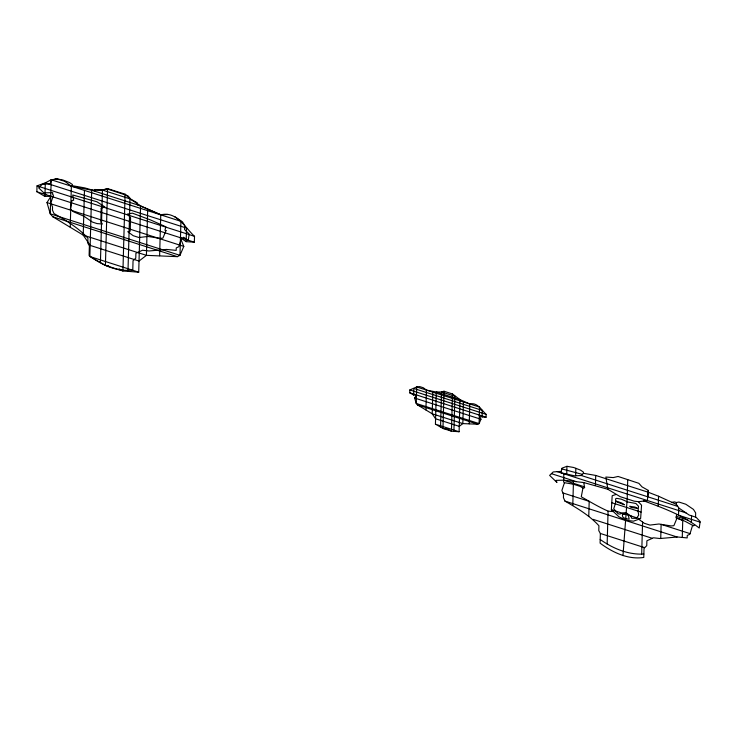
<?xml version="1.0" encoding="UTF-8"?>
<svg xmlns="http://www.w3.org/2000/svg" width="737" height="737" viewBox="0 0 737 737"><rect width="100%" height="100%" fill="white"/><g stroke="black" fill="none" stroke-linecap="round" stroke-linejoin="round"><path stroke-width="1.11" d="M36.85 191.74L37.016 185.881L45.307 182.84L51.194 179.764L57.385 178.99L64.856 181.385L71.369 186.231L91.701 190.21L140.564 205.853L160.758 214.854C176.484 210.865 184.876 227.383 194.522 236.328L194.356 242.187L186.157 241.653L180.233 237.664L183.799 246.398L179.975 255.343L177.35 256.651L146.414 255.352L83.217 235.112L52.76 216.742L50.245 213.794L46.993 202.574L50.973 196.263L44.929 196.42L36.85 191.74L194.356 242.187M44.929 196.42L45.307 182.84L186.544 228.083L186.157 241.653M70.227 227.134L71.369 186.231M84.46 190.422L83.217 235.112L90.163 245.403L139.017 261.055L146.414 255.352L147.658 210.662M89.85 256.522L91.701 190.21L102.452 190.063L107.556 188.571L125.078 194.181L130.007 198.889L140.564 205.853L138.713 272.174L122.932 270.995L105.409 265.384L89.85 256.522L138.713 272.174M100.425 262.547L102.452 190.063L130.007 198.889L127.98 271.373M107.556 188.571L105.409 265.384L108.615 265.771M125.078 194.181L122.932 270.995L118.979 268.765M167.907 214.467L160.933 214.771L137.285 204.693L137.331 202.85L131.057 199.331L127.851 195.756L107.105 188.902L102.25 190.026L94.87 189.483L95.101 190.883L84.727 187.889L72.429 185.724L72.401 184.499L69.536 182.564L62.682 179.929L55.975 178.759L50.991 180.602L50.3 183.817L42.202 184.388L38.646 187.843L45.961 194.909L45.003 192.827L52.686 192.624L52.631 194.467L53.479 195.148L50.899 202.896L52.539 207.014L52.456 210.073L53.967 213.527C66.081 220.538 78.481 227.862 87.933 238.198L87.795 243.099L89.38 245.918L89.103 255.592C101.457 264.804 117.063 272.303 132.789 269.899L133.047 260.705L135.765 258.143L135.903 253.233L142.508 250.248L148.994 250.985L166.544 249.428L176.189 250.377L176.254 247.927L178.87 246.702L181.597 237.765L182.573 238.291L183.67 237.24L188.257 240.483L189.169 233.979L184.563 229.539L184.674 225.393L182.472 221.846L174.826 216.687M159.616 255.757L160.758 214.854M409.744 392.775L409.827 389.928L416.691 386.971L419.694 386.593L423.314 387.754L426.465 390.103L436.322 392.029L459.999 399.611L469.782 403.977C477.401 402.043 481.464 410.048 486.144 414.378L486.061 417.216L482.09 416.958L479.216 415.023L480.948 419.252L479.096 423.591L477.816 424.226L462.827 423.6L432.204 413.789L417.455 404.889L416.23 403.452L414.655 398.026L416.589 394.958L413.66 395.041L409.744 392.775L486.061 417.216M413.66 395.041L413.844 388.463L482.274 410.38L482.09 416.958M425.912 409.919L426.465 390.103M432.812 392.13L432.204 413.789L435.576 418.773L459.252 426.355L462.827 423.6L463.435 401.941M435.429 424.162L436.322 392.029L441.527 391.964L444.006 391.236L452.49 393.954L459.999 399.611L459.096 431.744L451.459 431.173L442.965 428.455L435.429 424.162L459.096 431.744M440.551 427.082L441.527 391.964L454.886 396.239L453.9 431.357M444.006 391.236L442.965 428.455L447.617 429.008L451.459 431.173L452.49 393.954M469.229 423.793L469.782 403.977M566.744 474.066L566.956 466.309L573.662 467.488L580.526 470.123L583.382 472.058L583.418 473.283L581.336 475.512L574.639 475.844L560.977 472.767L561.981 468.161L566.956 466.309M572.787 505.342L573.469 481.206M575.634 475.798L575.846 468.327M588.762 516.508L589.185 501.344L562.865 492.915M595.432 485.526L595.708 475.439L583.418 473.283M563.86 473.412L563.621 482.016L564.459 482.707L561.889 490.446L563.519 494.564L563.437 497.632L564.947 501.086C577.062 508.097 589.471 515.421 598.923 525.748L598.785 530.649L600.36 533.468L600.093 543.141C612.447 552.363 628.053 559.862 643.779 557.458L644.027 548.254L646.745 545.693L646.883 540.792L653.489 537.798L659.983 538.535L677.533 536.987L687.17 537.927L687.243 535.477L689.86 534.261L692.587 525.324M607.15 544.063L608.071 511.137C598.886 507.084 590.024 501.759 581.272 496.784L582.949 488.069L584.644 487.765L583.741 482.56L563.676 480.183L555.993 480.377L556.942 482.459L549.627 475.393L553.192 471.947L561.281 471.367M627.721 479.64L627.187 498.921L622.977 555.643M641.678 554.141L642.581 522.063M607.868 489.294L605.851 477.032L613.23 477.585L618.094 476.461L638.841 483.315L642.038 486.881L648.32 490.409L647.372 500.727L638.325 501.667L634.142 501.151L620.222 496.692L607.868 489.294L583.741 482.56M658.261 506.282L658.546 496.241L648.265 492.242L595.708 475.439M660.739 538.471L661.126 524.357L690.053 533.625M643.355 500.699C662.803 507.876 682.766 515.089 699.238 528.042L700.15 521.538L696.087 517.263L689.159 515.043L678.731 507.922L676.373 504.357L676.428 502.523L674.502 501.906L671.914 502.33M678.731 507.922L678.528 515.237L700.067 522.137M682.269 537.448L682.831 517.457M691.361 522.478L691.555 515.808M695.544 517.088L695.664 512.943L693.453 509.396L685.815 504.237L678.897 502.026L676.428 502.523M638.325 501.667L641.568 505.241L640.628 518.544L633.47 521.179L626.21 520.304L618.868 516.757L611.378 509.691L612.18 495.734L615.874 494.509M647.814 496.489L648.32 490.409M676.87 514.38L675.912 517.733L685.051 521.271L693.554 525.849L694.65 524.799M166.009 230.607L162.895 238.134L160.132 238.392L147.934 236.457L138.952 237.526L133.185 235.683L127.75 231.685L130.2 231.169L130.578 217.682L127.344 214.117L132.374 213.14L150.698 220.013L165.88 226.821L164.931 230.174L166.009 230.589M631.443 516.121L630.936 516.204L631.692 518.304L636.556 518.295L638.703 515.163L638.049 511.128L638.518 506.301L635.874 503.463L626.966 501.842M643.871 554.04C628.293 554.961 612.714 548.411 600.194 539.466M608.071 511.137L613.368 511.579M564.459 482.707L573.386 484.218L580.176 486.392L582.949 488.069M561.815 468.898L582.377 474.398M37.016 185.881L194.522 236.328M46.993 202.574L183.799 246.398M52.76 216.742L177.35 256.651M409.827 389.928L486.144 414.378M414.655 398.026L480.948 419.252M417.455 404.889L477.816 424.226M581.336 475.512L677.708 506.383M557.236 471.652L686.036 512.906M551.405 473.67L575.827 481.491M563.676 480.183L584.487 486.844M611.784 502.717L641.079 512.095M611.378 509.691L639.873 518.82M564.947 501.086L677.137 537.015M593.147 519.364L652.494 538.379M600.36 533.468L644.663 547.665M676.317 516.324L688.082 520.165M682.748 520.377L676.99 518.166L673.876 525.684L671.121 525.942L658.924 524.007L649.942 525.085L644.175 523.233L638.739 519.235M626.984 501.648L621.3 499.161L616.685 498.341L615.635 498.783L615.579 502.791L613.764 508.834L618.103 513.763L619.835 514.085L623.926 512.759L626.155 512.777L630.623 515.863M658.546 496.241L676.373 504.357M616.491 501.206L617.228 502.081L624.414 504.781L621.659 502.966L616.491 501.206M51.194 179.764L50.245 213.794L179.975 255.343L180.934 221.321L51.194 179.764M101.199 208.175L100.803 222.27L102.388 224.03L97.081 223.587L92.475 222.104L83.972 216.254L73.82 211.915L70.282 209.225L71.968 200.519L73.663 200.206L72.751 195.001L96.888 201.745L104.894 206.959L101.199 208.175M416.691 386.971L416.23 403.452L479.096 423.591L479.557 407.1L416.691 386.971M622.627 514.398L622.369 515.78L623.097 517.457L625.713 518.719L629.177 519.198L628.329 515.126L626.1 513.588L622.627 514.398M630.559 506.466L634.972 507.038L637.496 508.392L631.047 507.415L629.794 506.218L630.559 506.466"/></g></svg>
